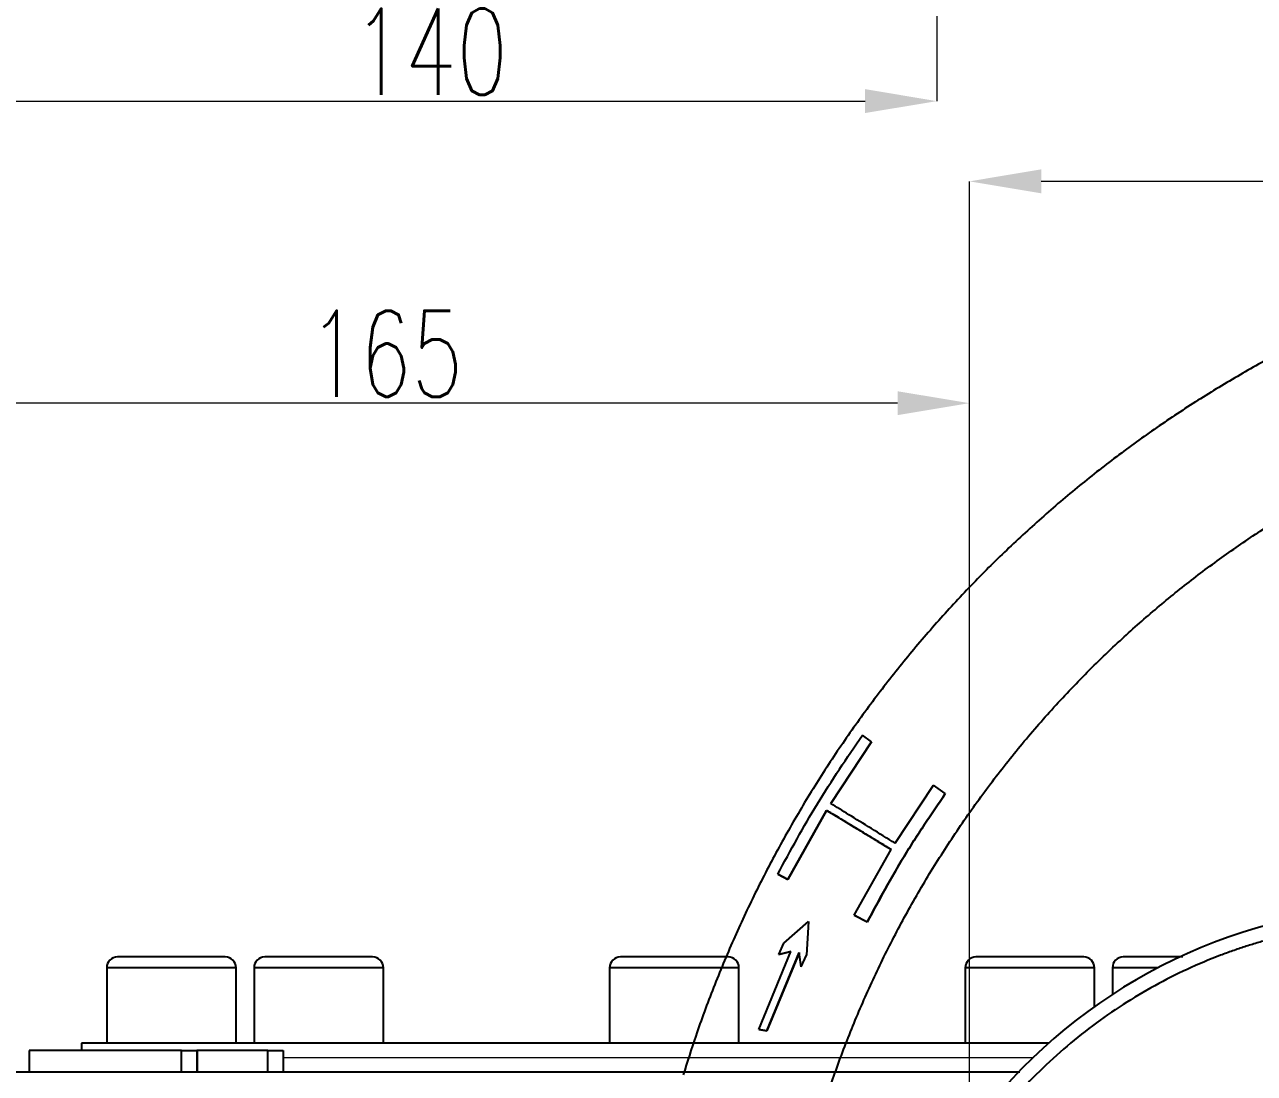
# Model space of a CAD drawing. Header units: millimetres. Extents: x 2028 to 4172, y 863 to 2379.
# Drawn here: x 2632.9 to 2804.1, y 1311.1 to 1457.1 of the extents above; entities that cross this region are included whole.
import ezdxf

# ---------------------------------------------------------------- set-up
doc = ezdxf.new("R2010")
doc.units = ezdxf.units.MM
doc.layers.add('AM_5', color=3, linetype='Continuous', lineweight=25)
doc.styles.add('SLDTEXTSTYLE1', font='txt.shx', dxfattribs={"width": 0.7, "bigfont": 'gbcbig.shx'})
doc.dimstyles.new('SLDDIMSTYLE12$0', dxfattribs={"dimtxt": 12, "dimasz": 10, "dimexe": 0, "dimexo": 0.0625, "dimgap": 0.875, "dimtad": 1, "dimdec": 1, "dimlfac": 1.8, "dimrnd": 1e-09, "dimzin": 12, "dimdsep": 46, "dimtxsty": 'SLDTEXTSTYLE1', "dimcen": 0.09, "dimdle": 8.16, "dimclrd": 3, "dimclre": 3, "dimadec": 0, "dimazin": 3, "dimtfac": 1, "dimtdec": 1, "dimtofl": 0, "dimtmove": 0, "dimatfit": 3, "dimfxl": 0, "dimfrac": 2, "dimtolj": 1, "dimlwd": 5, "dimlwe": 5, "dimarcsym": 0})

# ---------------------------------------------------------------- blocks, each defined once
blk = doc.blocks.new('*D56')
at = {"layer": 'AM_5', "color": 3, "linetype": 'Continuous', "lineweight": 5, "transparency": 16777216}
for p, q in [((2764.46, 1293.86), (2764.46, 1435.32)), ((2877.38, 1435.32), (2774.46, 1435.32))]:
    blk.add_line(p, q, dxfattribs=at)
at = {"layer": 'AM_5', "color": 3, "lineweight": 5, "transparency": 16777216}
blk.add_line((2887.38, 1399.53), (2887.38, 1435.32), dxfattribs=at)
at = {"layer": 'AM_5', "color": 3, "transparency": 16777216}
for points in [[(2774.46, 1436.99), (2774.46, 1433.66), (2764.46, 1435.32)], [(2877.38, 1436.99), (2877.38, 1433.66), (2887.38, 1435.32)]]:
    blk.add_solid(points, dxfattribs=at)
at = {"layer": 'Defpoints', "color": 0, "transparency": 16777216}
for p in [(2764.46, 1435.32), (2887.38, 1399.47), (2764.46, 1293.8)]:
    blk.add_point(p, dxfattribs=at)
at = {"layer": 'AM_5', "color": 0, "transparency": 16777216, "insert": (2825.92, 1442.2), "char_height": 12, "attachment_point": 5, "style": 'SLDTEXTSTYLE1'}
blk.add_mtext('\\A1;123', dxfattribs=at)
blk = doc.blocks.new('*D57')
at = {"layer": 'AM_5', "color": 3, "linetype": 'Continuous', "lineweight": 5, "transparency": 16777216}
for p, q in [((2601.96, 1236.41), (2601.96, 1404.44)), ((2754.46, 1404.44), (2611.96, 1404.44))]:
    blk.add_line(p, q, dxfattribs=at)
at = {"layer": 'AM_5', "color": 3, "lineweight": 5, "transparency": 16777216}
blk.add_line((2764.46, 1291.59), (2764.46, 1404.44), dxfattribs=at)
at = {"layer": 'AM_5', "color": 3, "transparency": 16777216}
for points in [[(2611.96, 1406.1), (2611.96, 1402.77), (2601.96, 1404.44)], [(2754.46, 1406.1), (2754.46, 1402.77), (2764.46, 1404.44)]]:
    blk.add_solid(points, dxfattribs=at)
at = {"layer": 'Defpoints', "color": 0, "transparency": 16777216}
for p in [(2601.96, 1404.44), (2764.46, 1291.52), (2601.96, 1236.35)]:
    blk.add_point(p, dxfattribs=at)
at = {"layer": 'AM_5', "color": 0, "transparency": 16777216, "insert": (2683.21, 1411.31), "char_height": 12, "attachment_point": 5, "style": 'SLDTEXTSTYLE1'}
blk.add_mtext('\\A1;165', dxfattribs=at)
blk = doc.blocks.new('*D66')
at = {"layer": 'AM_5', "color": 3, "linetype": 'Continuous', "lineweight": 5, "transparency": 16777216}
for p, q in [((2759.94, 1577.89), (2759.94, 1446.49)), ((2628.94, 1446.49), (2749.94, 1446.49))]:
    blk.add_line(p, q, dxfattribs=at)
at = {"layer": 'AM_5', "color": 3, "lineweight": 5, "transparency": 16777216}
blk.add_line((2618.94, 1517.48), (2618.94, 1446.49), dxfattribs=at)
at = {"layer": 'AM_5', "color": 3, "transparency": 16777216}
for points in [[(2628.94, 1448.16), (2628.94, 1444.83), (2618.94, 1446.49)], [(2749.94, 1448.16), (2749.94, 1444.83), (2759.94, 1446.49)]]:
    blk.add_solid(points, dxfattribs=at)
at = {"layer": 'Defpoints', "color": 0, "transparency": 16777216}
for p in [(2759.94, 1577.96), (2618.94, 1517.54), (2759.94, 1446.49)]:
    blk.add_point(p, dxfattribs=at)
at = {"layer": 'AM_5', "color": 0, "transparency": 16777216, "insert": (2689.44, 1453.37), "char_height": 12, "attachment_point": 5, "style": 'SLDTEXTSTYLE1'}
blk.add_mtext('\\A1;140', dxfattribs=at)

msp = doc.modelspace()

# ---------------------------------------------------------------- linework, layer by layer
at = {"color": 7, "linetype": 'Continuous', "lineweight": 25}
for p, q in [((2750.857, 1357.311), (2749.568, 1358.215)), ((2745.17, 1348.695), (2750.857, 1357.311)), ((2750.857, 1357.308), (2745.17, 1348.693)), ((2750.857, 1357.311), (2750.857, 1357.308)), ((2754.123, 1343.182), (2759.452, 1351.255)), ((2761.115, 1350.081), (2759.452, 1351.255)), ((2761.115, 1350.081), (2761.115, 1350.076)), ((2739.176, 1338.133), (2744.594, 1347.753)), ((2744.594, 1347.751), (2739.176, 1338.13)), ((2744.594, 1347.751), (2744.594, 1347.753)), ((2748.448, 1333.17), (2753.583, 1342.299)), ((2737.786, 1338.873), (2739.176, 1338.133)), ((2737.786, 1338.871), (2737.786, 1338.873)), ((2739.176, 1338.13), (2737.786, 1338.871)), ((2739.176, 1338.133), (2739.176, 1338.13)), ((2738.649, 1329.277), (2742.077, 1332.271)), ((2742.077, 1332.271), (2741.777, 1327.592)), ((2742.077, 1332.267), (2741.777, 1327.588)), ((2742.077, 1332.267), (2742.077, 1332.271)), ((2748.447, 1333.165), (2748.448, 1333.17)), ((2750.241, 1332.202), (2748.447, 1333.165)), ((2748.448, 1333.17), (2750.241, 1332.208)), ((2750.241, 1332.208), (2750.241, 1332.202)), ((2737.918, 1327.662), (2738.649, 1329.277)), ((2735.143, 1317.236), (2739.632, 1328.108)), ((2736.259, 1317.07), (2740.768, 1327.939)), ((2740.768, 1327.936), (2736.259, 1317.067)), ((2737.918, 1327.662), (2739.595, 1328.113)), ((2739.595, 1328.11), (2737.918, 1327.659)), ((2737.918, 1327.659), (2737.918, 1327.662)), ((2739.595, 1328.113), (2739.632, 1328.108)), ((2739.595, 1328.113), (2739.595, 1328.11)), ((2740.768, 1327.939), (2740.768, 1327.936)), ((2741.052, 1325.981), (2740.768, 1327.939)), ((2741.052, 1325.977), (2740.768, 1327.936)), ((2741.052, 1325.981), (2741.777, 1327.592)), ((2741.777, 1327.592), (2741.777, 1327.588)), ((2644.383, 1325.836), (2644.383, 1315.336)), ((2662.383, 1325.836), (2644.383, 1325.836)), ((2644.383, 1325.836), (2644.383, 1315.336)), ((2662.383, 1325.836), (2644.383, 1325.836)), ((2662.383, 1315.336), (2662.383, 1325.836)), ((2662.383, 1315.336), (2662.383, 1325.836)), ((2664.886, 1325.836), (2664.886, 1315.336)), ((2682.886, 1325.836), (2664.886, 1325.836)), ((2664.886, 1325.836), (2664.886, 1315.336)), ((2682.886, 1325.836), (2664.886, 1325.836)), ((2682.886, 1315.336), (2682.886, 1325.836)), ((2682.886, 1315.336), (2682.886, 1325.836)), ((2714.383, 1325.836), (2714.383, 1315.336)), ((2732.383, 1325.836), (2714.383, 1325.836)), ((2714.383, 1325.836), (2714.383, 1315.336)), ((2729.96, 1325.836), (2714.383, 1325.836)), ((2732.383, 1315.336), (2732.383, 1325.836)), ((2741.052, 1325.977), (2741.052, 1325.981)), ((2763.881, 1325.836), (2763.881, 1315.336)), ((2781.881, 1325.836), (2763.881, 1325.836)), ((2763.881, 1325.836), (2763.881, 1315.336)), ((2781.881, 1325.836), (2763.881, 1325.836)), ((2781.881, 1320.431), (2781.881, 1325.836)), ((2781.881, 1320.431), (2781.881, 1325.836)), ((2784.383, 1325.836), (2784.383, 1322.137)), ((2790.703, 1325.836), (2784.383, 1325.836)), ((2784.383, 1325.836), (2784.383, 1322.137)), ((2790.703, 1325.836), (2784.383, 1325.836)), ((2735.143, 1317.236), (2736.259, 1317.07)), ((2735.143, 1317.233), (2735.143, 1317.236)), ((2736.259, 1317.067), (2735.143, 1317.233)), ((2736.259, 1317.07), (2736.259, 1317.067)), ((2640.883, 1315.336), (2640.883, 1314.336)), ((2775.494, 1315.336), (2640.883, 1315.336)), ((2640.883, 1315.336), (2640.883, 1314.336)), ((2726.039, 1315.336), (2640.883, 1315.336)), ((2775.494, 1315.336), (2747.298, 1315.336)), ((2654.794, 1314.336), (2633.581, 1314.336)), ((2633.581, 1314.336), (2633.581, 1311.336)), ((2633.581, 1314.336), (2633.581, 1311.336)), ((2654.794, 1314.336), (2633.581, 1314.336)), ((2654.794, 1311.336), (2654.794, 1314.336)), ((2654.794, 1314.336), (2656.915, 1314.336)), ((2654.794, 1311.336), (2654.794, 1314.336)), ((2654.794, 1314.336), (2656.915, 1314.336)), ((2656.915, 1314.336), (2656.915, 1311.336)), ((2657.001, 1314.336), (2656.915, 1314.336)), ((2656.915, 1314.336), (2656.915, 1311.336)), ((2657.001, 1314.336), (2656.915, 1314.336)), ((2657.001, 1311.336), (2657.001, 1314.336)), ((2666.815, 1314.336), (2657.001, 1314.336)), ((2657.001, 1311.336), (2657.001, 1314.336)), ((2666.815, 1314.336), (2657.001, 1314.336)), ((2666.815, 1314.336), (2668.936, 1314.336)), ((2666.815, 1311.336), (2666.815, 1314.336)), ((2666.815, 1314.336), (2668.936, 1314.336)), ((2666.815, 1311.336), (2666.815, 1314.336)), ((2668.936, 1314.336), (2668.936, 1311.336)), ((2668.936, 1314.336), (2668.936, 1311.336))]:
    msp.add_line(p, q, dxfattribs=at)
at = {"color": 144, "linetype": 'Continuous', "lineweight": 18}
for p, q in [((2668.936, 1313.336), (2773.335, 1313.336)), ((2668.936, 1313.336), (2725.394, 1313.336)), ((2746.538, 1313.336), (2773.335, 1313.336))]:
    msp.add_line(p, q, dxfattribs=at)
at = {"color": 7, "linetype": 'Continuous', "lineweight": 25}
for centre, radius, start, end in [((2825.383, 1259.336), 75, 103.12199, 152.6419), ((2645.883, 1325.836), 1.5, 90, 180), ((2645.883, 1325.836), 1.5, 90, 180), ((2660.883, 1325.836), 1.5, 0, 90), ((2660.883, 1325.836), 1.5, 0, 90), ((2666.386, 1325.836), 1.5, 90, 180), ((2666.386, 1325.836), 1.5, 90, 180), ((2681.386, 1325.836), 1.5, 0, 90), ((2681.386, 1325.836), 1.5, 0, 90), ((2715.883, 1325.836), 1.5, 90, 180), ((2715.883, 1325.836), 1.5, 90, 180), ((2730.883, 1325.836), 1.5, 0, 90), ((2765.381, 1325.836), 1.5, 90, 180), ((2765.381, 1325.836), 1.5, 90, 180), ((2780.381, 1325.836), 1.5, 0, 90), ((2780.381, 1325.836), 1.5, 0, 90), ((2785.883, 1325.836), 1.5, 90, 180), ((2785.883, 1325.836), 1.5, 90, 180)]:
    msp.add_arc(centre, radius, start, end, dxfattribs=at)
for points, knots in [([(2887.028, 1090.605), (2889.588, 1090.63), (2893.169, 1090.665), (2898.438, 1090.943), (2902.902, 1091.279), (2908.219, 1091.844), (2913.788, 1092.618), (2919.601, 1093.628), (2925.572, 1094.884), (2931.648, 1096.394), (2937.786, 1098.165), (2943.951, 1100.199), (2950.115, 1102.499), (2956.252, 1105.064), (2962.34, 1107.894), (2968.359, 1110.988), (2974.292, 1114.343), (2980.121, 1117.955), (2985.831, 1121.82), (2991.407, 1125.935), (2996.834, 1130.292), (3002.1, 1134.886), (3007.191, 1139.711), (3012.096, 1144.758), (3016.803, 1150.021), (3021.3, 1155.491), (3025.579, 1161.159), (3029.627, 1167.017), (3033.437, 1173.053), (3036.999, 1179.259), (3040.304, 1185.624), (3043.345, 1192.136), (3046.114, 1198.785), (3048.604, 1205.56), (3050.81, 1212.447), (3052.724, 1219.436), (3054.343, 1226.514), (3055.661, 1233.668), (3056.674, 1240.885), (3057.378, 1248.152), (3057.771, 1255.456), (3057.85, 1262.784), (3057.613, 1270.122), (3057.059, 1277.457), (3056.186, 1284.774), (3054.996, 1292.061), (3053.488, 1299.304), (3051.663, 1306.488), (3049.523, 1313.601), (3047.069, 1320.629), (3044.304, 1327.557), (3041.231, 1334.374), (3037.854, 1341.064), (3034.176, 1347.616), (3030.203, 1354.016), (3025.938, 1360.252), (3021.387, 1366.31), (3016.555, 1372.178), (3011.448, 1377.844), (3006.071, 1383.297), (3000.624, 1388.345), (2995.151, 1392.997), (2989.693, 1397.266), (2984.068, 1401.309), (2978.286, 1405.117), (2972.359, 1408.685), (2966.296, 1412.007), (2960.111, 1415.077), (2953.814, 1417.891), (2947.42, 1420.443), (2940.945, 1422.729), (2934.407, 1424.745), (2927.832, 1426.488), (2921.26, 1427.953), (2914.766, 1429.134), (2908.476, 1430.031), (2902.953, 1430.615), (2898.07, 1430.982), (2893.246, 1431.222), (2887.271, 1431.339), (2881.754, 1431.229), (2876.485, 1430.957), (2872.021, 1430.62), (2866.705, 1430.055), (2861.136, 1429.281), (2855.322, 1428.271), (2849.351, 1427.015), (2843.275, 1425.504), (2837.137, 1423.734), (2830.972, 1421.699), (2824.808, 1419.4), (2818.672, 1416.835), (2812.583, 1414.004), (2806.564, 1410.911), (2800.631, 1407.556), (2794.802, 1403.944), (2789.092, 1400.078), (2783.517, 1395.964), (2778.089, 1391.607), (2772.824, 1387.013), (2767.732, 1382.188), (2762.828, 1377.141), (2758.121, 1371.878), (2753.623, 1366.408), (2749.345, 1360.739), (2745.296, 1354.882), (2741.486, 1348.846), (2737.925, 1342.64), (2734.62, 1336.275), (2731.577, 1329.763), (2728.815, 1323.111), (2726.478, 1316.829), (2725.2, 1312.724), (2724.636, 1310.916)], [0, 0, 0, 0, 0.0102074, 0.014274, 0.021037, 0.0280561, 0.0355867, 0.0434511, 0.0515783, 0.0599113, 0.0684099, 0.0770439, 0.085791, 0.0946336, 0.1035582, 0.112554, 0.1216124, 0.1307262, 0.1398897, 0.1490979, 0.1583469, 0.1676331, 0.1769537, 0.1863062, 0.1956884, 0.2050985, 0.2145348, 0.2239961, 0.233481, 0.2429885, 0.2525178, 0.262068, 0.2716385, 0.2812287, 0.2908382, 0.3004664, 0.3101132, 0.3197782, 0.3294613, 0.3391624, 0.3488814, 0.3586183, 0.3683733, 0.3781464, 0.387938, 0.3977483, 0.4075776, 0.4174265, 0.4272956, 0.4371854, 0.4470968, 0.4570307, 0.4669882, 0.4769704, 0.486979, 0.4970156, 0.5070822, 0.5171812, 0.5273154, 0.5374882, 0.5477037, 0.5569145, 0.5661226, 0.5753266, 0.5845258, 0.5937191, 0.6029052, 0.6120821, 0.6212471, 0.6303962, 0.6395236, 0.6486197, 0.6576679, 0.6666375, 0.6754633, 0.6839789, 0.6919633, 0.6976055, 0.7035012, 0.7112199, 0.7214273, 0.7254939, 0.7322569, 0.739276, 0.7468066, 0.754671, 0.7627982, 0.7711312, 0.7796298, 0.7882638, 0.7970109, 0.8058535, 0.8147781, 0.8237739, 0.8328323, 0.8419461, 0.8511096, 0.8603178, 0.8695668, 0.878853, 0.8881736, 0.8975261, 0.9069083, 0.9163184, 0.9257547, 0.935216, 0.9447009, 0.9542084, 0.9637377, 0.9732879, 0.9828584, 0.9924486, 1, 1, 1, 1]), ([(2778.877, 1157.012), (2777.916, 1158.013), (2775.427, 1160.605), (2771.645, 1165.019), (2767.514, 1170.221), (2763.614, 1175.626), (2759.944, 1181.213), (2756.517, 1186.974), (2753.343, 1192.898), (2750.429, 1198.973), (2747.785, 1205.188), (2745.417, 1211.53), (2743.332, 1217.987), (2741.537, 1224.547), (2740.037, 1231.195), (2738.838, 1237.919), (2737.944, 1244.705), (2737.359, 1251.538), (2737.085, 1258.406), (2737.126, 1265.294), (2737.484, 1272.186), (2738.159, 1279.07), (2739.152, 1285.93), (2740.464, 1292.752), (2742.093, 1299.521), (2744.038, 1306.223), (2746.298, 1312.843), (2748.87, 1319.366), (2751.751, 1325.779), (2754.938, 1332.067), (2758.425, 1338.216), (2762.21, 1344.211), (2766.287, 1350.04), (2770.65, 1355.689), (2775.294, 1361.145), (2780.213, 1366.394), (2785.222, 1371.251), (2790.277, 1375.723), (2795.335, 1379.82), (2800.562, 1383.697), (2805.956, 1387.327), (2810.432, 1390.125), (2813.156, 1391.622), (2813.982, 1392.075)], [0, 0, 0, 0, 0.0151775, 0.0393292, 0.0635604, 0.0878663, 0.1122429, 0.1366868, 0.161195, 0.1857649, 0.2103945, 0.2350819, 0.2598255, 0.2846241, 0.3094766, 0.3343824, 0.3593409, 0.3843518, 0.409415, 0.4345306, 0.4596989, 0.4849206, 0.5101965, 0.5355275, 0.5609152, 0.5863611, 0.6118672, 0.6374358, 0.6630699, 0.6887726, 0.714548, 0.7404006, 0.7663359, 0.7923603, 0.8184816, 0.8447092, 0.8710544, 0.8948026, 0.918543, 0.942272, 0.9659875, 0.9896862, 1, 1, 1, 1]), ([(2737.786, 1338.873), (2739.573, 1342.17), (2743.174, 1348.815), (2747.426, 1355.065), (2749.568, 1358.215)], [0, 0, 0, 0, 0.4959948, 1, 1, 1, 1]), ([(2750.241, 1332.208), (2751.898, 1335.272), (2755.219, 1341.414), (2759.147, 1347.188), (2761.115, 1350.081)], [0, 0, 0, 0, 0.498853, 1, 1, 1, 1]), ([(2761.115, 1350.076), (2759.151, 1347.189), (2755.224, 1341.415), (2751.902, 1335.273), (2750.241, 1332.202)], [0, 0, 0, 0, 0.4999997, 1, 1, 1, 1]), ([(2744.594, 1347.753), (2745.454, 1347.233), (2747.172, 1346.192), (2750.407, 1344.23), (2752.546, 1342.93), (2753.583, 1342.299)], [0, 0, 0, 0, 0.3398837, 0.6797674, 1, 1, 1, 1]), ([(2753.583, 1342.295), (2752.655, 1342.859), (2750.799, 1343.988), (2747.883, 1345.758), (2745.822, 1347.008), (2744.846, 1347.598), (2744.594, 1347.751)], [0, 0, 0, 0, 0.2986442, 0.5972884, 0.8959326, 1, 1, 1, 1]), ([(2754.123, 1343.182), (2753.025, 1343.859), (2750.827, 1345.215), (2747.626, 1347.186), (2745.972, 1348.202), (2745.17, 1348.695)], [0, 0, 0, 0, 0.3399037, 0.6798075, 1, 1, 1, 1]), ([(2808.811, 1330.43), (2808.521, 1330.362), (2807.942, 1330.224), (2807.077, 1330.005), (2806.215, 1329.777), (2805.357, 1329.538), (2804.501, 1329.288), (2803.649, 1329.028), (2802.8, 1328.757), (2801.954, 1328.476), (2801.111, 1328.185), (2800.272, 1327.883), (2798.138, 1327.087), (2794.758, 1325.666), (2790.217, 1323.375), (2785.817, 1320.756), (2781.571, 1317.803), (2777.531, 1314.547), (2773.721, 1310.999), (2770.172, 1307.189), (2766.916, 1303.148), (2763.963, 1298.903), (2762.081, 1295.741), (2761.147, 1294.017), (2761.032, 1293.802)], [0, 0, 0, 0, 0.01099053, 0.02197379, 0.03295142, 0.04392506, 0.05489634, 0.06586691, 0.0768384, 0.08781247, 0.09879074, 0.10977487, 0.12076647, 0.18292088, 0.24508187, 0.3084864, 0.37189735, 0.435946, 0.50000088, 0.56404953, 0.62810441, 0.69150893, 0.75491988, 0.76391048, 0.76391048, 0.76391048, 0.76391048]), ([(2658.687, 1327.336), (2657.638, 1327.336), (2656.301, 1327.336), (2653.392, 1327.336), (2651.884, 1327.336), (2649.143, 1327.336), (2647.971, 1327.336), (2646.323, 1327.336), (2645.883, 1327.336), (2645.883, 1327.336)], [0, 0, 0, 0, 0.25, 0.25, 0.5, 0.5, 0.75, 0.75, 1, 1, 1, 1]), ([(2653.383, 1327.336), (2651.394, 1327.336), (2649.487, 1327.336), (2646.674, 1327.336), (2645.883, 1327.336), (2645.883, 1327.336)], [0, 0, 0, 0, 0.5, 0.5, 1, 1, 1, 1]), ([(2660.883, 1327.336), (2660.883, 1327.336), (2660.093, 1327.336), (2657.28, 1327.336), (2655.372, 1327.336), (2653.383, 1327.336)], [0, 0, 0, 0, 0.5, 0.5, 1, 1, 1, 1]), ([(2681.386, 1327.336), (2681.386, 1327.336), (2680.596, 1327.336), (2677.783, 1327.336), (2675.875, 1327.336), (2671.897, 1327.336), (2669.989, 1327.336), (2667.176, 1327.336), (2666.386, 1327.336), (2666.386, 1327.336)], [0, 0, 0, 0, 0.25, 0.25, 0.5, 0.5, 0.75, 0.75, 1, 1, 1, 1]), ([(2679.189, 1327.336), (2678.14, 1327.336), (2676.804, 1327.336), (2673.894, 1327.336), (2672.386, 1327.336), (2669.645, 1327.336), (2668.474, 1327.336), (2666.826, 1327.336), (2666.386, 1327.336), (2666.386, 1327.336)], [0, 0, 0, 0, 0.25, 0.25, 0.5, 0.5, 0.75, 0.75, 1, 1, 1, 1]), ([(2730.883, 1327.336), (2730.883, 1327.336), (2730.093, 1327.336), (2727.28, 1327.336), (2725.372, 1327.336), (2721.394, 1327.336), (2719.487, 1327.336), (2716.674, 1327.336), (2715.883, 1327.336), (2715.883, 1327.336)], [0, 0, 0, 0, 0.25, 0.25, 0.5, 0.5, 0.75, 0.75, 1, 1, 1, 1]), ([(2730.883, 1327.336), (2730.883, 1327.336), (2730.443, 1327.336), (2728.795, 1327.336), (2727.624, 1327.336), (2724.883, 1327.336), (2723.375, 1327.336), (2720.465, 1327.336), (2719.129, 1327.336), (2718.08, 1327.336)], [0, 0, 0, 0, 0.25, 0.25, 0.5, 0.5, 0.75, 0.75, 1, 1, 1, 1]), ([(2772.881, 1327.336), (2770.892, 1327.336), (2768.984, 1327.336), (2766.171, 1327.336), (2765.381, 1327.336), (2765.381, 1327.336)], [0, 0, 0, 0, 0.5, 0.5, 1, 1, 1, 1]), ([(2780.381, 1327.336), (2780.381, 1327.336), (2779.941, 1327.336), (2778.293, 1327.336), (2777.121, 1327.336), (2774.381, 1327.336), (2772.872, 1327.336), (2769.963, 1327.336), (2768.626, 1327.336), (2767.578, 1327.336)], [0, 0, 0, 0, 0.25, 0.25, 0.5, 0.5, 0.75, 0.75, 1, 1, 1, 1]), ([(2780.381, 1327.336), (2780.381, 1327.336), (2779.591, 1327.336), (2776.778, 1327.336), (2774.87, 1327.336), (2772.881, 1327.336)], [0, 0, 0, 0, 0.5, 0.5, 1, 1, 1, 1]), ([(2794.161, 1327.336), (2793.902, 1327.336), (2793.132, 1327.336), (2791.845, 1327.336), (2789.971, 1327.336), (2787.949, 1327.336), (2786.591, 1327.336), (2785.976, 1327.336), (2785.914, 1327.336), (2785.883, 1327.336)], [0, 0, 0, 0, 0.0624314, 0.1858523, 0.3067085, 0.5312157, 0.7557229, 0.8765791, 1, 1, 1, 1]), ([(2793.383, 1327.336), (2791.394, 1327.336), (2789.487, 1327.336), (2786.674, 1327.336), (2785.883, 1327.336), (2785.883, 1327.336)], [0, 0, 0, 0, 0.5, 0.5, 1, 1, 1, 1]), ([(2626.383, 1311.336), (2629.813, 1311.336), (2636.713, 1311.336), (2647.877, 1311.336), (2659.659, 1311.336), (2672.026, 1311.336), (2684.856, 1311.336), (2697.999, 1311.336), (2711.325, 1311.336), (2724.7, 1311.336), (2737.963, 1311.336), (2750.972, 1311.336), (2762.172, 1311.336), (2768.889, 1311.336), (2771.494, 1311.336)], [0, 0, 0, 0, 0.083462, 0.1679517, 0.2534, 0.3402212, 0.4274354, 0.5149642, 0.60249, 0.6897042, 0.7765284, 0.8619737, 0.9464641, 1, 1, 1, 1]), ([(2626.383, 1311.336), (2629.813, 1311.336), (2636.713, 1311.336), (2647.877, 1311.336), (2659.659, 1311.336), (2672.026, 1311.336), (2684.856, 1311.336), (2697.999, 1311.336), (2711.325, 1311.336), (2720.277, 1311.336), (2724.751, 1311.336), (2724.767, 1311.336)], [0, 0, 0, 0, 0.06243374, 0.12563626, 0.1895559, 0.25450249, 0.31974305, 0.38521897, 0.45069267, 0.51593324, 0.51616875, 0.51616875, 0.51616875, 0.51616875]), ([(2745.811, 1311.336), (2747.544, 1311.336), (2753.538, 1311.336), (2762.133, 1311.336), (2768.894, 1311.336), (2771.488, 1311.336)], [0.61918162, 0.61918162, 0.61918162, 0.61918162, 0.64479941, 0.70800246, 0.74783741, 0.74783741, 0.74783741, 0.74783741])]:
    msp.add_open_spline(points, degree=3, knots=knots, dxfattribs=at)
for points in [[(2660.883, 1327.336), (2660.883, 1327.336), (2660.093, 1327.336), (2658.687, 1327.336)], [(2681.386, 1327.336), (2681.386, 1327.336), (2680.596, 1327.336), (2679.189, 1327.336)], [(2718.08, 1327.336), (2716.674, 1327.336), (2715.883, 1327.336), (2715.883, 1327.336)], [(2767.578, 1327.336), (2766.171, 1327.336), (2765.381, 1327.336), (2765.381, 1327.336)], [(2793.755, 1327.336), (2793.632, 1327.336), (2793.508, 1327.336), (2793.383, 1327.336)]]:
    msp.add_open_spline(points, degree=3, dxfattribs=at)

# ---------------------------------------------------------------- dimensions: what is measured, and where the dimension line sits
at = {"layer": 'AM_5'}
dim = msp.add_linear_dim(base=(2759.943, 1446.495), p1=(2618.943, 1517.544), p2=(2759.943, 1577.956), text='140', dimstyle='SLDDIMSTYLE12$0', override={"dimlfac": 1, "dimpost": ''}, dxfattribs=at)
dim.commit()
dim.dimension.update_dxf_attribs({"geometry": '*D66', "text_midpoint": (2689.443, 1453.37)})
dim = msp.add_linear_dim(base=(2764.461, 1435.323), p1=(2887.383, 1399.47), p2=(2764.461, 1293.802), text='123', dimstyle='SLDDIMSTYLE12$0', override={"dimlfac": 1}, dxfattribs=at)
dim.commit()
dim.dimension.update_dxf_attribs({"geometry": '*D56', "text_midpoint": (2825.922, 1435.323), "dimtype": 160})
dim = msp.add_linear_dim(base=(2601.961, 1404.437), p1=(2764.461, 1291.523), p2=(2601.961, 1236.347), angle=360, text='165', dimstyle='SLDDIMSTYLE12$0', override={"dimlfac": 1}, dxfattribs=at)
dim.commit()
dim.dimension.update_dxf_attribs({"geometry": '*D57', "text_midpoint": (2683.211, 1404.437), "dimtype": 160})

doc.saveas('drawing.dxf')
